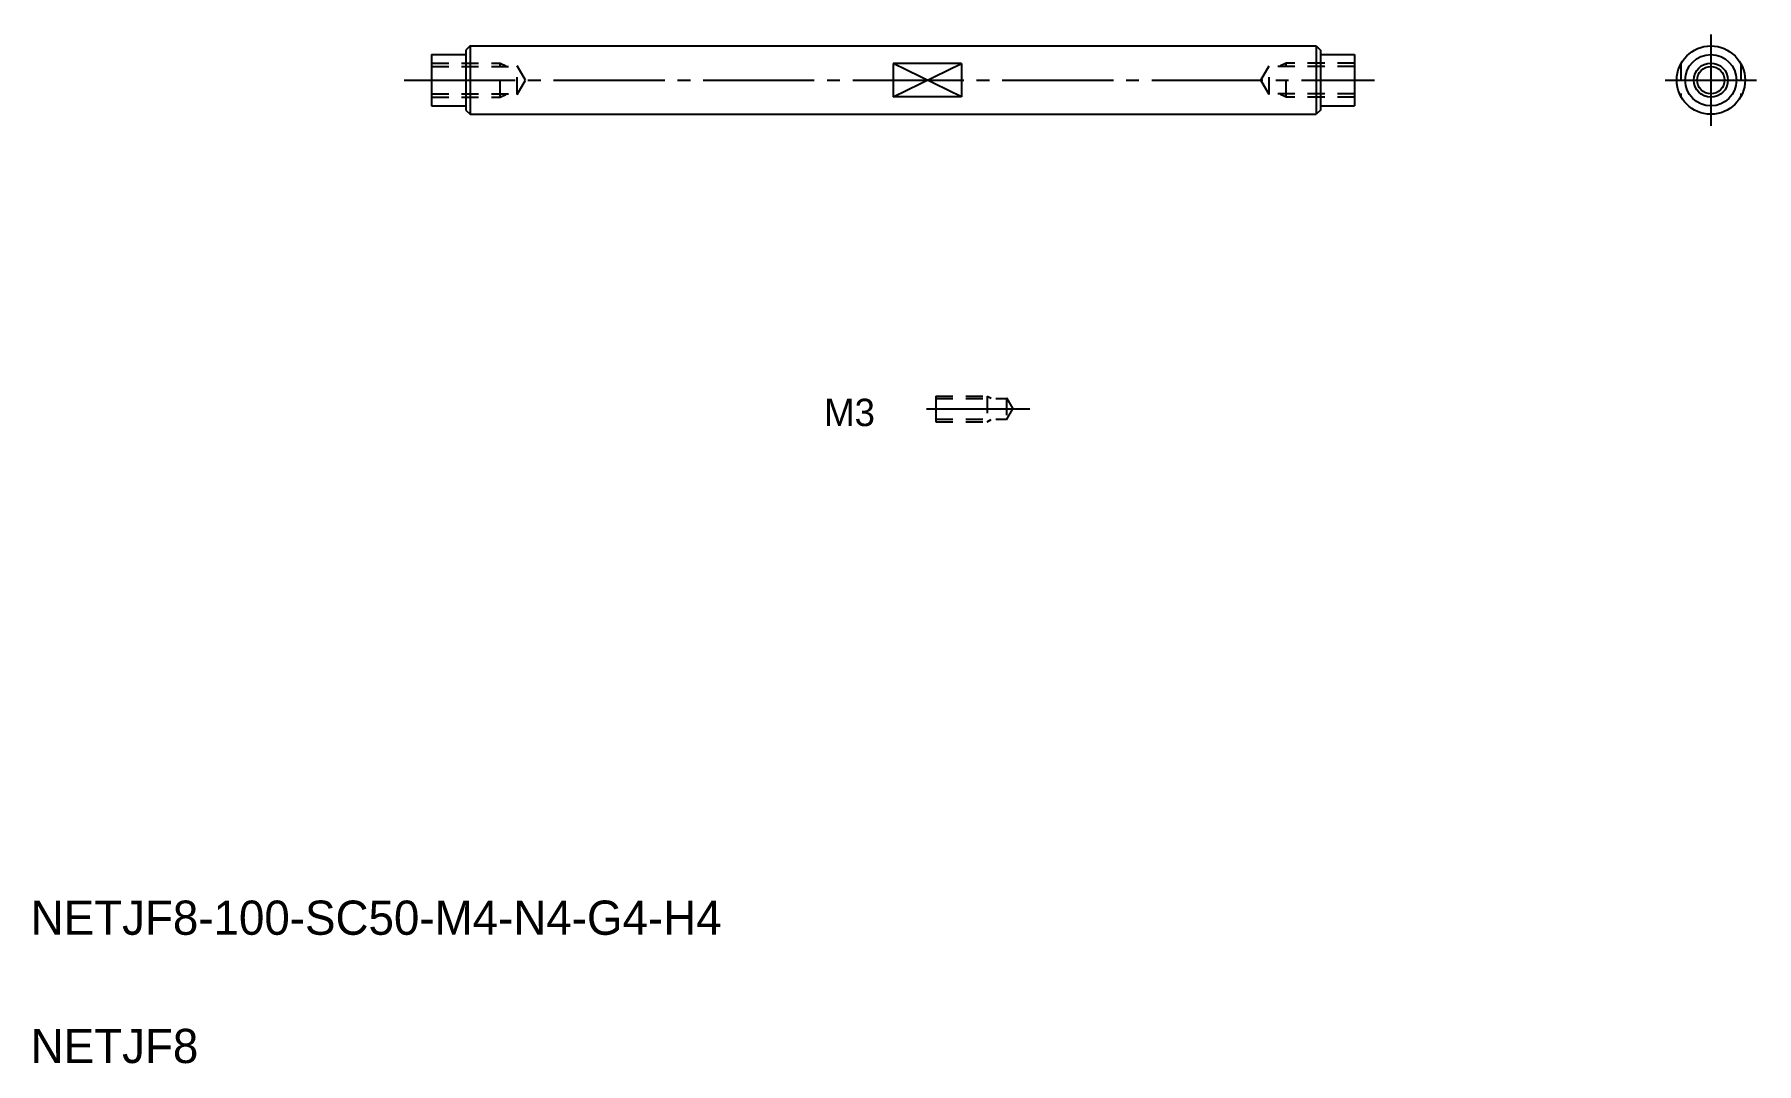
# Model space of a CAD drawing. Extents: x 10 to 212, y 10 to 130.
import ezdxf
from ezdxf.enums import TextEntityAlignment as Align

# ---------------------------------------------------------------- set-up
doc = ezdxf.new("R2010")
doc.units = 0
doc.linetypes.add('CENTER', pattern=[17.5, 13, -1.5, 1.5, -1.5])
doc.linetypes.add('DASHED', pattern=[3.5, 2, -1.5])
doc.layers.get('0').update_dxf_attribs({"linetype": 'CONTINUOUS'})
doc.layers.add('CENTER', color=1, linetype='CENTER')
doc.styles.get("Standard").update_dxf_attribs({"font": 'txt', "height": 3.2})

msp = doc.modelspace()

# ---------------------------------------------------------------- linework, layer by layer
at = {"color": 7, "linetype": 'CONTINUOUS'}
for p, q in [((56.92, 127.95), (60.92, 127.95)), ((56.92, 127.95), (56.92, 121.95)), ((61.42, 128.95), (60.92, 128.45)), ((60.92, 128.45), (60.92, 121.45)), ((61.42, 128.95), (160.42, 128.95)), ((61.42, 128.95), (61.42, 120.95)), ((160.42, 128.95), (160.92, 128.45)), ((160.42, 128.95), (160.42, 120.95)), ((160.92, 128.45), (160.92, 121.45)), ((160.92, 127.95), (164.92, 127.95)), ((164.92, 127.95), (164.92, 121.95)), ((56.92, 126.45), (56.92, 123.45)), ((110.92, 126.88), (110.92, 123.01)), ((118.92, 126.88), (110.92, 126.88)), ((118.92, 126.88), (118.92, 123.01)), ((164.92, 126.45), (164.92, 126.45)), ((164.92, 124.95), (164.92, 124.95)), ((118.92, 123.01), (110.92, 123.01)), ((56.92, 121.95), (60.92, 121.95)), ((60.92, 121.45), (61.42, 120.95)), ((61.42, 120.95), (160.42, 120.95)), ((160.92, 121.45), (160.42, 120.95)), ((160.92, 121.95), (164.92, 121.95)), ((115.92, 88), (115.92, 85))]:
    msp.add_line(p, q, dxfattribs=at)
at = {"color": 3, "linetype": 'DASHED'}
for p, q in [((56.92, 126.95), (64.92, 126.95)), ((56.92, 126.55), (66.92, 126.55)), ((64.92, 122.95), (64.92, 126.95)), ((64.92, 126.95), (65.59, 126.61)), ((67.89, 124.95), (66.92, 126.61)), ((66.92, 123.28), (66.92, 126.61)), ((66.92, 123.28), (67.89, 124.95)), ((153.96, 124.95), (154.92, 126.61)), ((154.92, 123.28), (153.96, 124.95)), ((154.92, 123.28), (154.92, 126.61)), ((164.92, 126.55), (154.92, 126.55)), ((156.92, 126.95), (156.26, 126.61)), ((156.92, 122.95), (156.92, 126.95)), ((164.92, 126.95), (156.92, 126.95)), ((203.11, 126.88), (203.11, 123.01)), ((210.11, 126.88), (210.11, 123.01)), ((56.92, 123.35), (66.92, 123.35)), ((56.92, 122.95), (64.92, 122.95)), ((64.92, 122.95), (65.59, 123.28)), ((164.92, 123.35), (154.92, 123.35)), ((156.92, 122.95), (156.26, 123.28)), ((164.92, 122.95), (156.92, 122.95)), ((115.92, 88), (121.92, 88)), ((115.92, 87.7), (124.17, 87.7)), ((121.92, 88), (121.92, 85)), ((121.92, 88), (122.38, 87.74)), ((124.17, 87.78), (124.17, 85.23)), ((124.17, 87.78), (124.91, 86.5)), ((115.92, 85.3), (124.17, 85.3)), ((115.92, 85), (121.92, 85)), ((121.92, 85), (122.38, 85.27)), ((124.17, 85.23), (124.91, 86.5))]:
    msp.add_line(p, q, dxfattribs=at)
at = {"color": 3, "linetype": 'CONTINUOUS'}
for p, q in [((110.92, 123.01), (118.92, 126.88)), ((118.92, 123.01), (110.92, 126.88))]:
    msp.add_line(p, q, dxfattribs=at)
at = {"color": 7, "linetype": 'CONTINUOUS'}
for centre, radius in [((206.61, 124.95), 4), ((206.61, 124.94), 3), ((206.61, 124.95), 1.6)]:
    msp.add_circle(centre, radius, dxfattribs=at)
at = {"color": 3, "linetype": 'CONTINUOUS'}
msp.add_circle((206.61, 124.95), 2, dxfattribs=at)
at = {"layer": 'CENTER', "color": 1, "linetype": 'CENTER'}
for p, q in [((206.61, 130.29), (206.61, 119.61)), ((53.69, 124.95), (167.25, 124.95)), ((201.27, 124.95), (211.96, 124.95)), ((114.83, 86.5), (126.91, 86.5))]:
    msp.add_line(p, q, dxfattribs=at)

# ---------------------------------------------------------------- texts
at = {"color": 7, "linetype": 'CONTINUOUS'}
msp.add_text('M3', height=3.2, dxfattribs=at).set_placement((108.79, 86.09), align=Align.MIDDLE_RIGHT)
for s, p in [('NETJF8-100-SC50-M4-N4-G4-H4', (10, 25)), ('NETJF8', (10, 10))]:
    msp.add_text(s, height=4, dxfattribs=at).set_placement(p)

doc.saveas('drawing.dxf')
